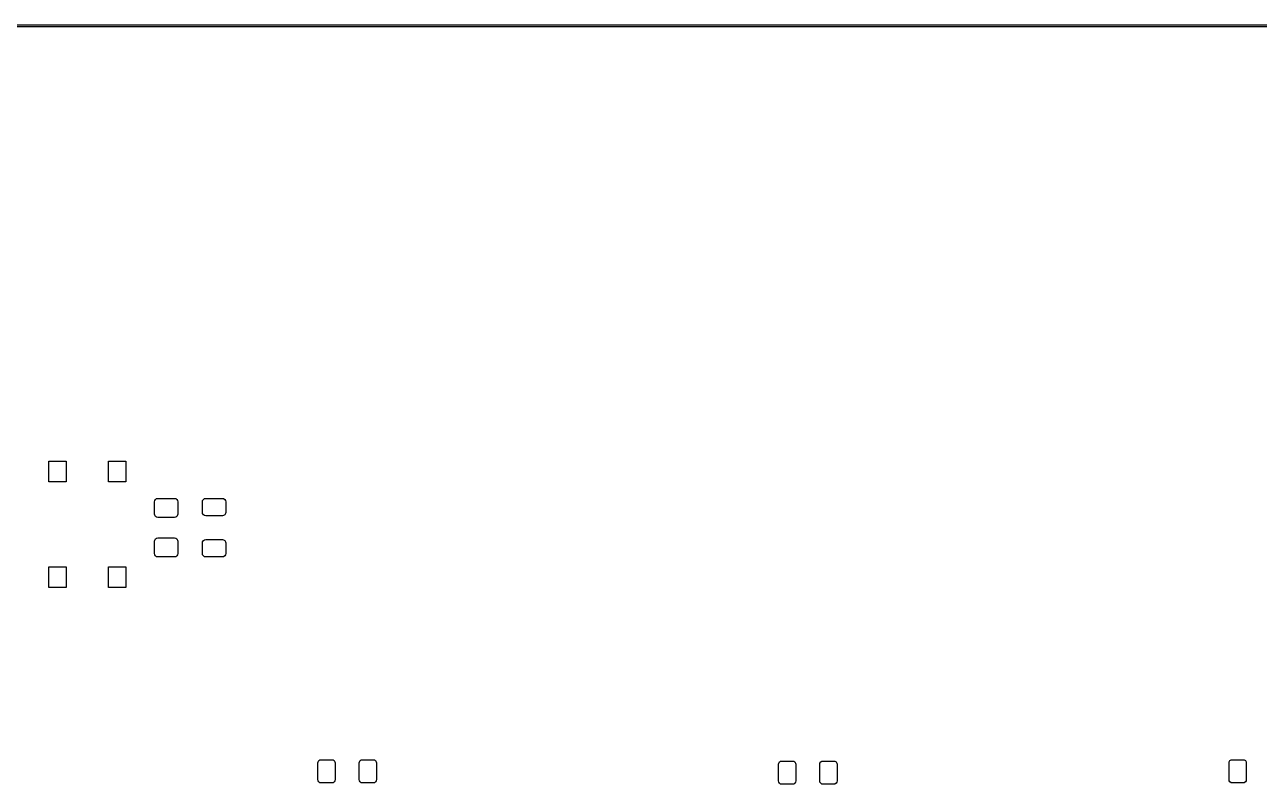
# Model space of a CAD drawing. Extents: x 119 to 479, y -311 to -51.
# Drawn here: x 206.8 to 299.5, y -108 to -50.9 of the extents above; entities that cross this region are included whole.
import ezdxf

# ---------------------------------------------------------------- set-up
doc = ezdxf.new("R2010")
doc.units = 0
doc.layers.add('BLACK', color=7, linetype='CONTINUOUS')

msp = doc.modelspace()

# ---------------------------------------------------------------- linework, layer by layer
at = {"layer": 'BLACK', "linetype": 'CONTINUOUS'}
for p, q in [((119, -50.925), (479, -50.925)), ((478.925, -51.075), (119.075, -51.075)), ((208.58, -85.25), (208.58, -83.7)), ((208.58, -83.7), (209.88, -83.7)), ((209.88, -83.7), (209.88, -85.25)), ((213.08, -85.25), (213.08, -83.7)), ((213.08, -83.7), (214.38, -83.7)), ((214.38, -83.7), (214.38, -85.25)), ((209.88, -85.25), (208.58, -85.25)), ((214.38, -85.25), (213.08, -85.25)), ((216.525, -86.75), (216.544, -86.654)), ((216.525, -87.675), (216.525, -86.75)), ((216.544, -86.654), (216.598, -86.573)), ((216.598, -86.573), (216.679, -86.519)), ((216.679, -86.519), (216.775, -86.5)), ((216.775, -86.5), (218.025, -86.5)), ((218.025, -86.5), (218.121, -86.519)), ((218.121, -86.519), (218.202, -86.573)), ((218.202, -86.573), (218.256, -86.654)), ((218.256, -86.654), (218.275, -86.75)), ((218.275, -86.75), (218.275, -87.675)), ((220.125, -86.75), (220.144, -86.654)), ((220.125, -87.55), (220.125, -86.75)), ((220.144, -86.654), (220.198, -86.573)), ((220.198, -86.573), (220.279, -86.519)), ((220.279, -86.519), (220.375, -86.5)), ((220.375, -86.5), (221.625, -86.5)), ((221.625, -86.5), (221.721, -86.519)), ((221.721, -86.519), (221.802, -86.573)), ((221.802, -86.573), (221.856, -86.654)), ((221.856, -86.654), (221.875, -86.75)), ((221.875, -86.75), (221.875, -87.55)), ((216.544, -87.771), (216.525, -87.675)), ((216.598, -87.852), (216.544, -87.771)), ((216.679, -87.906), (216.598, -87.852)), ((216.775, -87.925), (216.679, -87.906)), ((218.025, -87.925), (216.775, -87.925)), ((218.121, -87.906), (218.025, -87.925)), ((218.202, -87.852), (218.121, -87.906)), ((218.256, -87.771), (218.202, -87.852)), ((218.275, -87.675), (218.256, -87.771)), ((220.144, -87.646), (220.125, -87.55)), ((220.198, -87.727), (220.144, -87.646)), ((220.279, -87.781), (220.198, -87.727)), ((220.375, -87.8), (220.279, -87.781)), ((221.625, -87.8), (220.375, -87.8)), ((221.721, -87.781), (221.625, -87.8)), ((221.802, -87.727), (221.721, -87.781)), ((221.856, -87.646), (221.802, -87.727)), ((221.875, -87.55), (221.856, -87.646)), ((216.525, -89.725), (216.544, -89.629)), ((216.525, -90.65), (216.525, -89.725)), ((216.544, -89.629), (216.598, -89.548)), ((216.598, -89.548), (216.679, -89.494)), ((216.679, -89.494), (216.775, -89.475)), ((216.775, -89.475), (218.025, -89.475)), ((218.025, -89.475), (218.121, -89.494)), ((218.121, -89.494), (218.202, -89.548)), ((218.202, -89.548), (218.256, -89.629)), ((218.256, -89.629), (218.275, -89.725)), ((218.275, -89.725), (218.275, -90.65)), ((220.125, -89.85), (220.144, -89.754)), ((220.125, -90.65), (220.125, -89.85)), ((220.144, -89.754), (220.198, -89.673)), ((220.198, -89.673), (220.279, -89.619)), ((220.279, -89.619), (220.375, -89.6)), ((220.375, -89.6), (221.625, -89.6)), ((221.625, -89.6), (221.721, -89.619)), ((221.721, -89.619), (221.802, -89.673)), ((221.802, -89.673), (221.856, -89.754)), ((221.856, -89.754), (221.875, -89.85)), ((221.875, -89.85), (221.875, -90.65)), ((216.544, -90.746), (216.525, -90.65)), ((216.598, -90.827), (216.544, -90.746)), ((216.679, -90.881), (216.598, -90.827)), ((216.775, -90.9), (216.679, -90.881)), ((218.121, -90.881), (218.025, -90.9)), ((218.202, -90.827), (218.121, -90.881)), ((218.256, -90.746), (218.202, -90.827)), ((218.275, -90.65), (218.256, -90.746)), ((220.144, -90.746), (220.125, -90.65)), ((220.198, -90.827), (220.144, -90.746)), ((220.279, -90.881), (220.198, -90.827)), ((220.375, -90.9), (220.279, -90.881)), ((221.721, -90.881), (221.625, -90.9)), ((221.802, -90.827), (221.721, -90.881)), ((221.856, -90.746), (221.802, -90.827)), ((221.875, -90.65), (221.856, -90.746)), ((208.58, -93.2), (208.58, -91.65)), ((208.58, -91.65), (209.88, -91.65)), ((209.88, -91.65), (209.88, -93.2)), ((213.08, -93.2), (213.08, -91.65)), ((213.08, -91.65), (214.38, -91.65)), ((214.38, -91.65), (214.38, -93.2)), ((218.025, -90.9), (216.775, -90.9)), ((221.625, -90.9), (220.375, -90.9)), ((209.88, -93.2), (208.58, -93.2)), ((214.38, -93.2), (213.08, -93.2)), ((228.8, -106.375), (228.819, -106.279)), ((228.8, -107.625), (228.8, -106.375)), ((228.819, -106.279), (228.873, -106.198)), ((228.873, -106.198), (228.954, -106.144)), ((228.954, -106.144), (229.05, -106.125)), ((229.05, -106.125), (229.85, -106.125)), ((229.85, -106.125), (229.946, -106.144)), ((229.946, -106.144), (230.027, -106.198)), ((230.027, -106.198), (230.081, -106.279)), ((230.081, -106.279), (230.1, -106.375)), ((230.1, -106.375), (230.1, -107.625)), ((231.9, -106.375), (231.919, -106.279)), ((231.9, -107.625), (231.9, -106.375)), ((231.919, -106.279), (231.973, -106.198)), ((231.973, -106.198), (232.054, -106.144)), ((232.054, -106.144), (232.15, -106.125)), ((232.15, -106.125), (232.95, -106.125)), ((232.95, -106.125), (233.046, -106.144)), ((233.046, -106.144), (233.127, -106.198)), ((233.127, -106.198), (233.181, -106.279)), ((233.181, -106.279), (233.2, -106.375)), ((233.2, -106.375), (233.2, -107.625)), ((263.4, -106.475), (263.419, -106.379)), ((263.4, -107.725), (263.4, -106.475)), ((263.419, -106.379), (263.473, -106.298)), ((263.473, -106.298), (263.554, -106.244)), ((263.554, -106.244), (263.65, -106.225)), ((263.65, -106.225), (264.45, -106.225)), ((264.45, -106.225), (264.546, -106.244)), ((264.546, -106.244), (264.627, -106.298)), ((264.627, -106.298), (264.681, -106.379)), ((264.681, -106.379), (264.7, -106.475)), ((264.7, -106.475), (264.7, -107.725)), ((266.5, -106.475), (266.519, -106.379)), ((266.5, -107.725), (266.5, -106.475)), ((266.519, -106.379), (266.573, -106.298)), ((266.573, -106.298), (266.654, -106.244)), ((266.654, -106.244), (266.75, -106.225)), ((266.75, -106.225), (267.55, -106.225)), ((267.55, -106.225), (267.646, -106.244)), ((267.646, -106.244), (267.727, -106.298)), ((267.727, -106.298), (267.781, -106.379)), ((267.781, -106.379), (267.8, -106.475)), ((267.8, -106.475), (267.8, -107.725)), ((297.25, -106.375), (297.269, -106.279)), ((297.25, -107.625), (297.25, -106.375)), ((297.269, -106.279), (297.323, -106.198)), ((297.323, -106.198), (297.404, -106.144)), ((297.404, -106.144), (297.5, -106.125)), ((297.5, -106.125), (298.3, -106.125)), ((298.3, -106.125), (298.396, -106.144)), ((298.396, -106.144), (298.477, -106.198)), ((298.477, -106.198), (298.531, -106.279)), ((298.531, -106.279), (298.55, -106.375)), ((298.55, -106.375), (298.55, -107.625)), ((228.819, -107.721), (228.8, -107.625)), ((228.873, -107.802), (228.819, -107.721)), ((228.954, -107.856), (228.873, -107.802)), ((229.05, -107.875), (228.954, -107.856)), ((229.85, -107.875), (229.05, -107.875)), ((229.946, -107.856), (229.85, -107.875)), ((230.027, -107.802), (229.946, -107.856)), ((230.081, -107.721), (230.027, -107.802)), ((230.1, -107.625), (230.081, -107.721)), ((231.919, -107.721), (231.9, -107.625)), ((231.973, -107.802), (231.919, -107.721)), ((232.054, -107.856), (231.973, -107.802)), ((232.15, -107.875), (232.054, -107.856)), ((232.95, -107.875), (232.15, -107.875)), ((233.046, -107.856), (232.95, -107.875)), ((233.127, -107.802), (233.046, -107.856)), ((233.181, -107.721), (233.127, -107.802)), ((233.2, -107.625), (233.181, -107.721)), ((263.419, -107.821), (263.4, -107.725)), ((263.473, -107.902), (263.419, -107.821)), ((263.554, -107.956), (263.473, -107.902)), ((263.65, -107.975), (263.554, -107.956)), ((264.45, -107.975), (263.65, -107.975)), ((264.546, -107.956), (264.45, -107.975)), ((264.627, -107.902), (264.546, -107.956)), ((264.681, -107.821), (264.627, -107.902)), ((264.7, -107.725), (264.681, -107.821)), ((266.519, -107.821), (266.5, -107.725)), ((266.573, -107.902), (266.519, -107.821)), ((266.654, -107.956), (266.573, -107.902)), ((266.75, -107.975), (266.654, -107.956)), ((267.55, -107.975), (266.75, -107.975)), ((267.646, -107.956), (267.55, -107.975)), ((267.727, -107.902), (267.646, -107.956)), ((267.781, -107.821), (267.727, -107.902)), ((267.8, -107.725), (267.781, -107.821)), ((297.269, -107.721), (297.25, -107.625)), ((297.323, -107.802), (297.269, -107.721)), ((297.404, -107.856), (297.323, -107.802)), ((297.5, -107.875), (297.404, -107.856)), ((298.3, -107.875), (297.5, -107.875)), ((298.396, -107.856), (298.3, -107.875)), ((298.477, -107.802), (298.396, -107.856)), ((298.531, -107.721), (298.477, -107.802)), ((298.55, -107.625), (298.531, -107.721))]:
    msp.add_line(p, q, dxfattribs=at)

doc.saveas('drawing.dxf')
